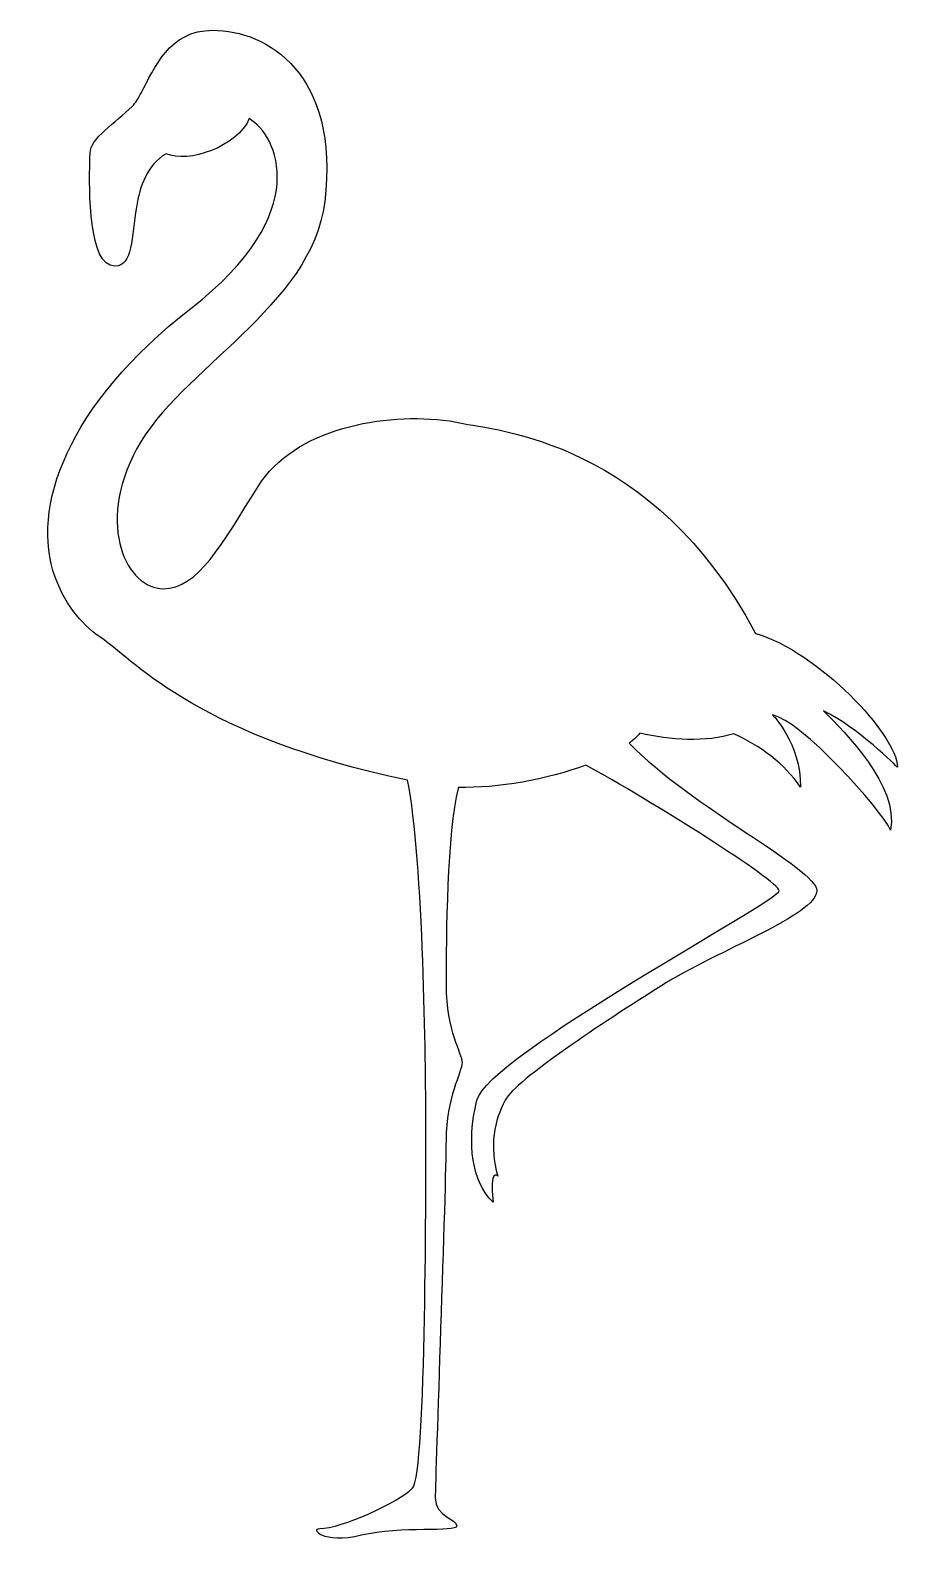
# Model space of a CAD drawing. Header units: centimetres. Extents: x -5.4 to 5.2, y -9.3 to 9.2.
import ezdxf

# ---------------------------------------------------------------- set-up
doc = ezdxf.new("R2010")
doc.units = ezdxf.units.CM
doc.header["$MEASUREMENT"] = 0
doc.layers.add('Layer 1', color=7, linetype='Continuous')

msp = doc.modelspace()

# ---------------------------------------------------------------- linework, layer by layer
at = {"layer": 'Layer 1'}
msp.add_open_spline([(5.20492, 0.21005), (5.20492, 0.60507), (4.22903, 1.62917), (3.46616, 1.84957), (3.46616, 1.84957), (2.21854, 4.20391), (0.28357, 4.34496), (-0.16035, 4.42775), (-0.16035, 4.42775), (-0.20194, 4.43992), (-0.24359, 4.449), (-0.28457, 4.45442), (-0.28457, 4.45442), (-1.08962, 4.56171), (-2.18108, 4.36504), (-2.62822, 3.6494), (-2.62822, 3.6494), (-3.07558, 2.93375), (-3.36183, 2.39702), (-3.79125, 2.39702), (-3.79125, 2.39702), (-4.22054, 2.39702), (-4.63199, 3.14836), (-4.1132, 4.11456), (-4.1132, 4.11456), (-3.59443, 5.08058), (-1.9656, 5.85904), (-1.8122, 7.13798), (-1.8122, 7.13798), (-1.62411, 8.70611), (-2.51451, 9.24081), (-3.1839, 9.24081), (-3.1839, 9.24081), (-3.72164, 9.24081), (-3.90169, 8.76956), (-4.05708, 8.47905), (-4.05708, 8.47905), (-4.09513, 8.40796), (-4.13164, 8.34787), (-4.17146, 8.30805), (-4.17146, 8.30805), (-4.37442, 8.10511), (-4.68711, 7.91303), (-4.68711, 7.7374), (-4.68711, 7.7374), (-4.68711, 7.71634), (-4.68814, 7.68028), (-4.68928, 7.63321), (-4.68928, 7.63321), (-4.69735, 7.28838), (-4.71135, 6.35088), (-4.38165, 6.35088), (-4.38165, 6.35088), (-4.16091, 6.35088), (-4.18102, 6.70886), (-4.11895, 7.07314), (-4.11895, 7.07314), (-4.07551, 7.32907), (-3.99158, 7.58813), (-3.75539, 7.72838), (-3.75539, 7.72838), (-3.48705, 7.60313), (-2.87875, 7.81792), (-2.73571, 8.15777), (-2.73571, 8.15777), (-2.39567, 7.96092), (-1.93053, 7.01273), (-3.4512, 5.83211), (-3.4512, 5.83211), (-4.9719, 4.65127), (-5.41926, 3.38095), (-5.1151, 2.54021), (-5.1151, 2.54021), (-4.97492, 2.15262), (-4.7549, 1.93236), (-4.53217, 1.78112), (-4.53217, 1.78112), (-4.10558, 1.4719), (-3.31403, 0.57975), (-0.79649, 0.04924), (-0.79649, 0.04924), (-0.5998, -0.9171), (-0.57228, -3.4961), (-0.57228, -4.11877), (-0.57228, -4.11877), (-0.57228, -4.7607), (-0.56405, -8.45579), (-0.73693, -8.62862), (-0.73693, -8.62862), (-0.90973, -8.80145), (-1.60926, -9.12241), (-1.8726, -9.12241), (-1.8726, -9.12241), (-1.98783, -9.12241), (-1.83969, -9.31992), (-1.36235, -9.2047), (-1.36235, -9.2047), (-0.88504, -9.08947), (-0.19379, -9.17179), (-0.19379, -9.08947), (-0.19379, -9.08947), (-0.19379, -9.00718), (-0.4571, -8.97427), (-0.4571, -8.74384), (-0.4571, -8.74384), (-0.4571, -8.51341), (-0.32539, -4.89235), (-0.32539, -4.36565), (-0.32539, -4.36565), (-0.32539, -3.83895), (-0.12788, -3.52621), (-0.12788, -3.41098), (-0.12788, -3.41098), (-0.12788, -3.29578), (-0.32539, -3.03244), (-0.32539, -2.45636), (-0.32539, -2.45636), (-0.32539, -1.88028), (-0.31094, -0.57507), (-0.17823, -0.05085), (-0.17823, -0.05085), (-0.17823, -0.05085), (-0.17807, -0.03931), (-0.17807, -0.03931), (-0.17807, -0.03931), (0.31768, -0.04754), (0.90775, 0.05404), (1.38705, 0.23525), (1.38705, 0.23525), (2.16093, -0.18695), (3.75766, -1.18601), (3.75766, -1.3055), (3.75766, -1.3055), (3.75766, -1.42895), (0.18489, -3.32869), (0.05315, -3.87183), (0.05315, -3.87183), (-0.07851, -4.41499), (-0.00445, -4.86762), (0.25069, -5.12273), (0.25069, -5.12273), (0.20132, -4.69479), (0.30832, -4.80179), (0.30832, -4.80179), (0.30832, -4.80179), (0.20132, -4.43143), (0.26715, -4.11874), (0.39883, -3.87183), (0.39883, -3.87183), (0.53049, -3.62495), (1.60036, -2.91721), (2.30812, -2.47277), (2.30812, -2.47277), (3.01585, -2.02838), (4.21738, -1.60044), (4.21738, -1.30418), (4.21738, -1.30418), (4.21738, -1.03536), (2.6819, -0.28286), (1.91855, 0.50486), (1.91855, 0.50486), (1.92564, 0.50983), (1.93249, 0.51473), (1.9394, 0.5197), (1.9394, 0.5197), (1.9394, 0.5197), (1.93933, 0.51969), (1.93933, 0.51969), (1.93933, 0.51969), (1.97256, 0.54348), (2.01283, 0.58449), (2.04895, 0.62484), (2.04895, 0.62484), (2.42267, 0.54472), (2.86016, 0.50834), (3.2015, 0.61947), (3.2015, 0.61947), (3.52233, 0.47181), (3.81547, 0.25982), (4.01991, -0.0368), (4.01991, -0.0368), (4.01991, 0.50636), (3.67426, 0.85204), (3.67426, 0.85204), (3.67426, 0.85204), (4.01991, 0.78619), (5.00747, -0.30014), (5.1227, -0.56348), (5.1227, -0.56348), (5.22144, -0.02034), (4.57128, 0.62984), (4.29971, 0.90139), (4.29971, 0.90139), (4.71116, 0.70384), (5.20492, 0.21005), (5.20492, 0.21005)], degree=3, knots=[0, 0, 0, 0, 0.02, 0.02, 0.02, 0.02, 0.04, 0.04, 0.04, 0.04, 0.06, 0.06, 0.06, 0.06, 0.08, 0.08, 0.08, 0.08, 0.1, 0.1, 0.1, 0.1, 0.12, 0.12, 0.12, 0.12, 0.14, 0.14, 0.14, 0.14, 0.16, 0.16, 0.16, 0.16, 0.18, 0.18, 0.18, 0.18, 0.2, 0.2, 0.2, 0.2, 0.22, 0.22, 0.22, 0.22, 0.24, 0.24, 0.24, 0.24, 0.26, 0.26, 0.26, 0.26, 0.28, 0.28, 0.28, 0.28, 0.3, 0.3, 0.3, 0.3, 0.32, 0.32, 0.32, 0.32, 0.34, 0.34, 0.34, 0.34, 0.36, 0.36, 0.36, 0.36, 0.38, 0.38, 0.38, 0.38, 0.4, 0.4, 0.4, 0.4, 0.42, 0.42, 0.42, 0.42, 0.44, 0.44, 0.44, 0.44, 0.46, 0.46, 0.46, 0.46, 0.48, 0.48, 0.48, 0.48, 0.5, 0.5, 0.5, 0.5, 0.52, 0.52, 0.52, 0.52, 0.54, 0.54, 0.54, 0.54, 0.56, 0.56, 0.56, 0.56, 0.58, 0.58, 0.58, 0.58, 0.6, 0.6, 0.6, 0.6, 0.62, 0.62, 0.62, 0.62, 0.64, 0.64, 0.64, 0.64, 0.66, 0.66, 0.66, 0.66, 0.68, 0.68, 0.68, 0.68, 0.7, 0.7, 0.7, 0.7, 0.72, 0.72, 0.72, 0.72, 0.74, 0.74, 0.74, 0.74, 0.76, 0.76, 0.76, 0.76, 0.78, 0.78, 0.78, 0.78, 0.8, 0.8, 0.8, 0.8, 0.82, 0.82, 0.82, 0.82, 0.84, 0.84, 0.84, 0.84, 0.86, 0.86, 0.86, 0.86, 0.88, 0.88, 0.88, 0.88, 0.9, 0.9, 0.9, 0.9, 0.92, 0.92, 0.92, 0.92, 0.94, 0.94, 0.94, 0.94, 0.96, 0.96, 0.96, 0.96, 1, 1, 1, 1], dxfattribs=at)

doc.saveas('drawing.dxf')
